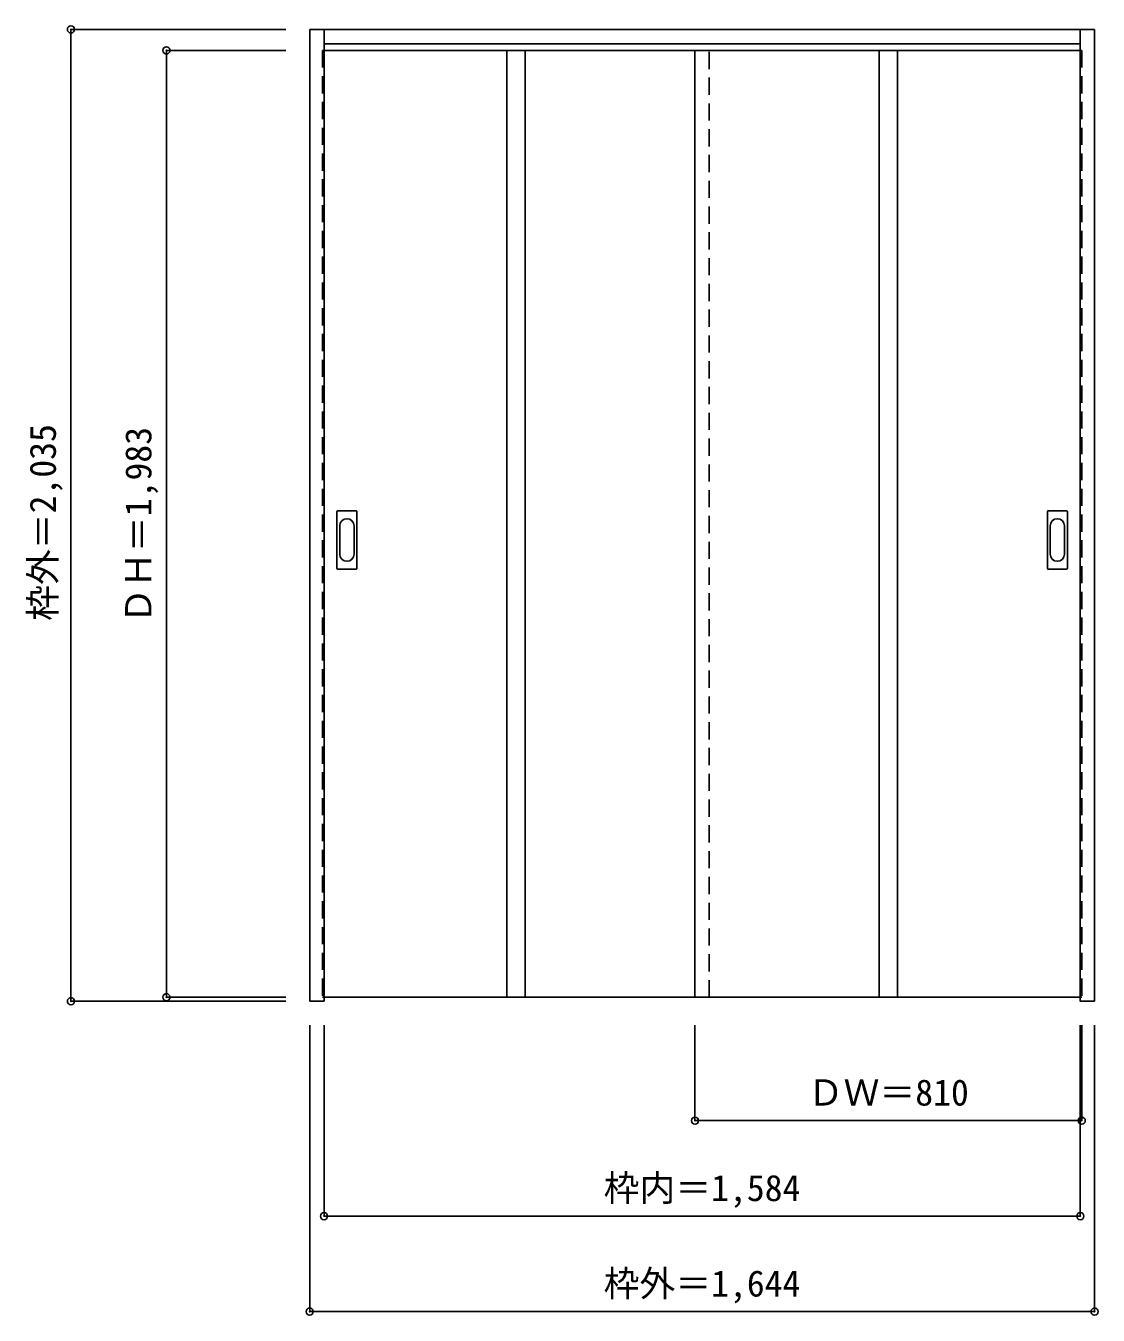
# Model space of a CAD drawing. Units: millimetres, scale not verified. Extents: x -1396 to 850, y -1599 to 1101.
import ezdxf
from ezdxf.enums import TextEntityAlignment as Align

# ---------------------------------------------------------------- set-up
doc = ezdxf.new("R2010")
doc.units = ezdxf.units.MM
doc.header["$LTSCALE"] = 30
doc.header["$PDMODE"] = 32
doc.header["$PDSIZE"] = 15
doc.linetypes.add('DASHED1', pattern=[1.8, 1.2, -0.6])
doc.layers.add('0-0', color=3, linetype='Continuous')
doc.layers.add('0-1_寸法', color=7, linetype='Continuous')
doc.styles.add('ＭＳ ゴシック', font='')
doc.styles.get('ＭＳ ゴシック').set_extended_font_data('MS Gothic')

msp = doc.modelspace()

# ---------------------------------------------------------------- linework, layer by layer
at = {"layer": '0-0'}
for p, q in [((-801.31, -941.8), (-801.31, 1093.7)), ((-801.31, 1093.7), (842.69, 1093.7)), ((-771.31, -941.8), (-771.31, 1093.7)), ((812.69, -932.76), (812.69, 1093.7)), ((842.69, -941.8), (842.69, 1093.7)), ((-771.31, 1063.7), (812.69, 1063.7)), ((812.69, 1049.7), (-771.31, 1049.7)), ((-388.31, 1049.7), (-388.31, -933.3)), ((-350.31, 1049.7), (-350.31, -933.3)), ((5.69, -933.3), (5.69, 1049.7)), ((391.69, 1049.7), (391.69, -933.3)), ((429.69, 1049.7), (429.69, -933.3)), ((-744.31, -35.3), (-744.31, 83.7)), ((-703.81, 85.2), (-742.81, 85.2)), ((-702.31, -35.3), (-702.31, 83.7)), ((743.69, -35.3), (743.69, 83.7)), ((784.19, 85.2), (745.19, 85.2)), ((785.69, -35.3), (785.69, 83.7)), ((-742.81, -36.8), (-703.81, -36.8)), ((745.19, -36.8), (784.19, -36.8)), ((-771.31, -941.8), (-801.31, -941.8)), ((-771.31, -933.3), (812.69, -933.3)), ((812.69, -933.09), (812.69, -932.76))]:
    msp.add_line(p, q, dxfattribs=at)
at = {"layer": '0-0', "color": 4, "linetype": 'DASHED1'}
for p, q in [((-774.31, 1049.7), (-774.31, -933.3)), ((-771.31, 1049.7), (-774.31, 1049.7)), ((35.69, -933.3), (35.69, 1049.7)), ((812.69, 1049.7), (815.69, 1049.7)), ((-774.31, -933.3), (-771.31, -933.3))]:
    msp.add_line(p, q, dxfattribs=at)
at = {"layer": '0-0', "color": 7}
for p, q in [((-738.31, 53.8), (-738.31, -5.4)), ((-708.31, -5.4), (-708.31, 53.8)), ((749.69, 53.8), (749.69, -5.4)), ((779.69, -5.4), (779.69, 53.8))]:
    msp.add_line(p, q, dxfattribs=at)
at = {"layer": '0-0', "color": 4, "linetype": 'DASHED1'}
msp.add_lwpolyline([(815.69, 1049.7), (815.69, -933.3), (812.69, -933.3)], dxfattribs=at)
at = {"layer": '0-0'}
msp.add_lwpolyline([(842.69, -941.8), (812.69, -941.8), (812.69, -933.09)], dxfattribs=at)
for centre, start, end in [((-742.81, 83.7), 90, 180), ((-703.81, 83.7), 0, 90), ((745.19, 83.7), 90, 180), ((784.19, 83.7), 0, 90), ((-742.81, -35.3), 180, 270), ((-703.81, -35.3), 270, 0), ((745.19, -35.3), 180, 270), ((784.19, -35.3), 270, 0)]:
    msp.add_arc(centre, 1.5, start, end, dxfattribs=at)
at = {"layer": '0-0', "color": 7}
for centre, start, end in [((-723.31, 53.8), 0, 180), ((764.69, 53.8), 0, 180), ((-723.31, -5.4), 180, 0), ((764.69, -5.4), 180, 0)]:
    msp.add_arc(centre, 15, start, end, dxfattribs=at)
at = {"layer": '0-1_寸法', "color": 4}
for p, q in [((-1301.31, 1093.7), (-1301.31, -941.8)), ((-1301.31, 1093.7), (-851.31, 1093.7)), ((-1101.31, 1049.7), (-851.31, 1049.7)), ((-1101.31, 1049.7), (-1101.31, -933.3)), ((-1301.31, -941.8), (-851.31, -941.8)), ((-1101.31, -933.3), (-851.31, -933.3)), ((-801.31, -1591.8), (-801.31, -991.8)), ((-771.31, -1391.8), (-771.31, -991.8)), ((5.69, -1191.8), (5.69, -991.8)), ((815.69, -1191.8), (815.69, -991.8)), ((5.69, -1191.8), (815.69, -1191.8))]:
    msp.add_line(p, q, dxfattribs=at)
for points in [[(-801.31, -1591.8), (842.69, -1591.8), (842.69, -991.8)], [(-771.31, -1391.8), (812.69, -1391.8), (812.69, -991.8)]]:
    msp.add_lwpolyline(points, dxfattribs=at)
at = {"layer": '0-1_寸法'}
for p in [(-1301.31, 1093.7), (-1101.31, 1049.7), (-1301.31, -941.8), (-1101.31, -933.3), (5.69, -1191.8), (815.69, -1191.8), (-771.31, -1391.8), (812.69, -1391.8), (-801.31, -1591.8), (842.69, -1591.8)]:
    msp.add_point(p, dxfattribs=at)

# ---------------------------------------------------------------- texts
at = {"layer": '0-1_寸法', "style": 'ＭＳ ゴシック'}
for s, p in [('枠外＝2,035', (-1316.31, -145.05)), ('ＤＨ＝1,983', (-1116.31, -151.05))]:
    msp.add_text(s, height=54.99, rotation=90, dxfattribs=at).set_placement(p, align=Align.BOTTOM_LEFT)
for s, p in [('ＤＷ＝810', (241.94, -1176.8)), ('枠内＝1,584', (-185.56, -1376.8)), ('枠外＝1,644', (-185.56, -1576.8))]:
    msp.add_text(s, height=54.99, dxfattribs=at).set_placement(p, align=Align.BOTTOM_LEFT)

doc.saveas('drawing.dxf')
